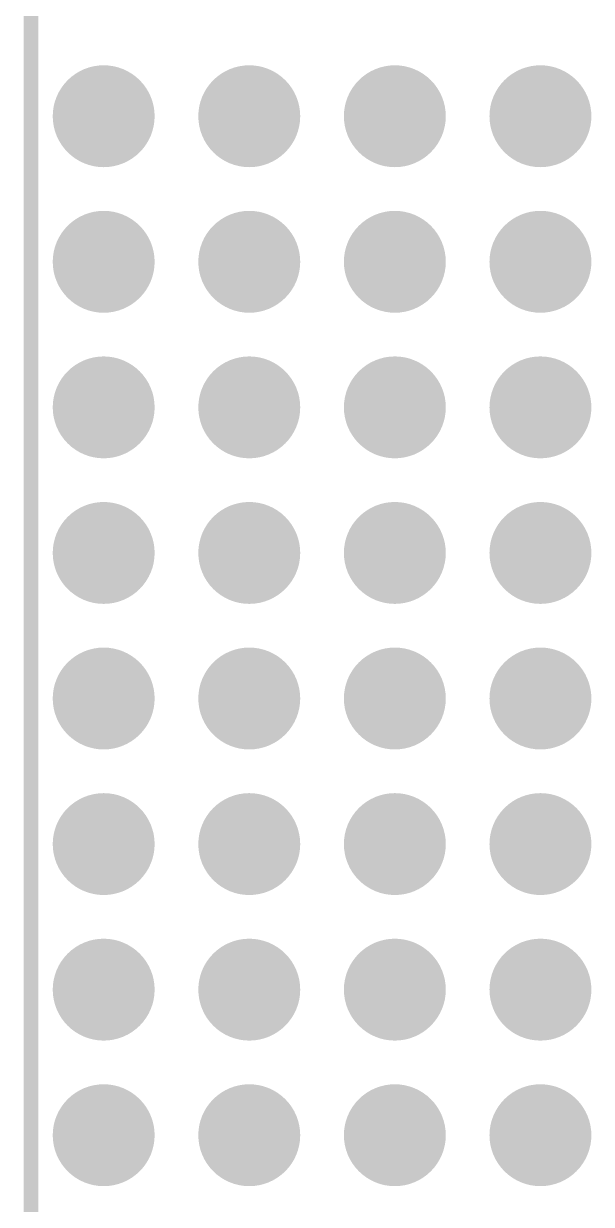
# Model space of a CAD drawing. Extents: x -6.7 to 68.6, y -6.2 to 53.6.
# Drawn here: x 29.85 to 39.75, y 19.24 to 39.84 of the extents above; entities that cross this region are included whole.
import ezdxf

# ---------------------------------------------------------------- set-up
doc = ezdxf.new("R2010")
doc.units = 0
doc.layers.add('1', color=12, linetype='CONTINUOUS')
doc.layers.add('18', color=110, linetype='CONTINUOUS')

# ---------------------------------------------------------------- blocks, each defined once
blk = doc.blocks.new('ROUNDV')
at = {"const_width": 0.5}
blk.add_lwpolyline([(0, -0.25, 1), (0, 0.25, 1), (0, -0.25)], format="xyb", dxfattribs=at)

msp = doc.modelspace()

# ---------------------------------------------------------------- linework, layer by layer
at = {"layer": '1', "const_width": 0.254}
msp.add_lwpolyline([(29.972, 9.017), (29.972, 53.467)], dxfattribs=at)

# ---------------------------------------------------------------- block references
at = {"layer": '18', "xscale": 1.778, "yscale": 1.778}
for p in [(31.242, 38.227), (31.242, 38.227), (33.782, 38.227), (33.782, 38.227), (36.322, 38.227), (36.322, 38.227), (38.862, 38.227), (38.862, 38.227), (31.242, 35.687), (31.242, 35.687), (33.782, 35.687), (33.782, 35.687), (36.322, 35.687), (36.322, 35.687), (38.862, 35.687), (38.862, 35.687), (31.242, 33.147), (31.242, 33.147), (33.782, 33.147), (33.782, 33.147), (36.322, 33.147), (36.322, 33.147), (38.862, 33.147), (38.862, 33.147), (31.242, 30.607), (31.242, 30.607), (33.782, 30.607), (33.782, 30.607), (36.322, 30.607), (36.322, 30.607), (38.862, 30.607), (38.862, 30.607), (31.242, 28.067), (31.242, 28.067), (33.782, 28.067), (33.782, 28.067), (36.322, 28.067), (36.322, 28.067), (38.862, 28.067), (38.862, 28.067), (31.242, 25.527), (31.242, 25.527), (33.782, 25.527), (33.782, 25.527), (36.322, 25.527), (36.322, 25.527), (38.862, 25.527), (38.862, 25.527), (31.242, 22.987), (31.242, 22.987), (33.782, 22.987), (33.782, 22.987), (36.322, 22.987), (36.322, 22.987), (38.862, 22.987), (38.862, 22.987), (31.242, 20.447), (31.242, 20.447), (33.782, 20.447), (33.782, 20.447), (36.322, 20.447), (36.322, 20.447), (38.862, 20.447), (38.862, 20.447)]:
    msp.add_blockref('ROUNDV', p, dxfattribs=at)

doc.saveas('drawing.dxf')
